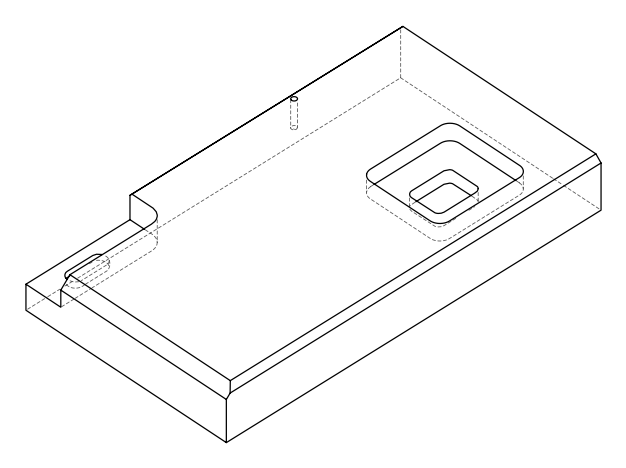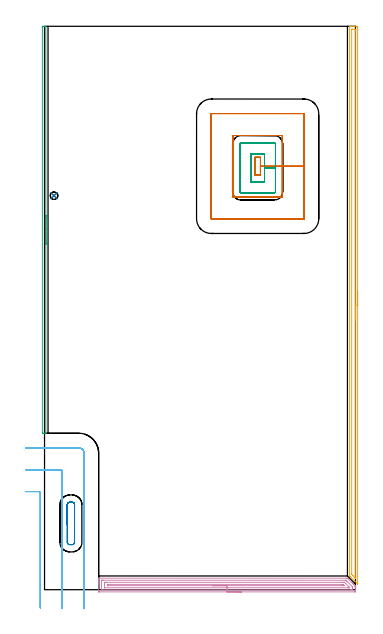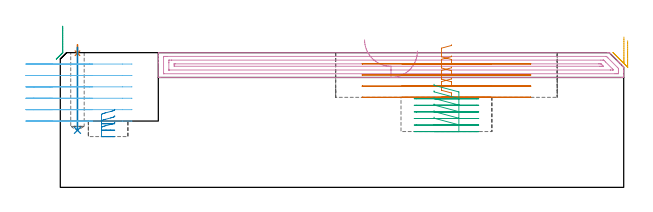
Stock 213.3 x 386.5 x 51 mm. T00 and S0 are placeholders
(PLAN: 9 operations, 4 tool changes, 27.1 min)
(1 SPOT_DRILL | STEP1POCKET | NXT0321_9005460120000 | 0.03 min | 144 mm3)
(2 DRILL_BLIND_HOLE_INTO_CENTER | STEP1POCKET | UGT0301_175 | 0.13 min | 428 mm3)
(3 AREA_MILL | FG_CHAMFER_SURFACE | UGT0205_001 | 2.39 min | 810 mm3)
(4 AREA_MILL_1 | FG_CHAMFER_SURFACE_1 | UGT0205_001 | 5.78 min | 8036 mm3)
(5 AREA_MILL_2 | FG_CHAMFER_SURFACE_2 | UGT0205_001 | 6.28 min | 5730 mm3)
(6 MILL_CORNER_NOTCH_RECTANGULAR | CORNER_NOTCH_RECTANGULAR | UGT0201_136 | Follow Part, ap 5, ae 75% | 4.77 min | 101830 mm3)
(7 MILL_RECTANGULAR_POCKET | POCKET_RECTANGULAR_STRAIGHT | UGT0201_136 | Follow Part, ap 5, ae 75% | 4.35 min | 129117 mm3)
(8 MILL_RECTANGULAR_POCKET_1 | POCKET_RECTANGULAR_STRAIGHT_1 | NXT0201_013 | Follow Part, ap 2.5, ae 75% | 0.66 min | 3237 mm3)
(9 MILL_RECTANGULAR_POCKET_2 | POCKET_RECTANGULAR_STRAIGHT_2 | NXT0201_013 | Follow Part, ap 2.5, ae 75% | 2.7 min | 19388 mm3)
(TOOL NXT0321_9005460120000 | NC Spot Drill, 142deg, 12mm, Carbide, Uncoated | D12 PA142 FL30 Z2)
(TOOL UGT0301_175 | Twist Drill 5.1 mm | D5.1 PA118 FL50 Z2)
(TOOL UGT0205_001 | Chamfer Mill 20 x 3 x 45 deg. | D20 FL50 Z2)
(TOOL UGT0201_136 | Carbide End Mill 20.0 | D20 FL30 Z4)
(TOOL NXT0201_013 | ENDMILL 10mm | D10 FL30 Z4)
(OP 1 SPOT_DRILL)
G17 G21 G94 G90
T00 M6
G54
G17 G0 G90 X6.5 Y270.3 S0 M3
G43 Z61. H0
G94 G81 G98 Z50.78 F250. R54.
G80
M5
M2
(OP 2 DRILL_BLIND_HOLE_INTO_CENTER)
G17 G21 G94 G90
T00 M6
G54
G17 G0 G90 X6.5 Y270.3 S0 M3
G43 Z61. H0
G94 G81 G98 Z21.6 F250. R53.
G80
M5
M2
(OP 3 AREA_MILL)
G17 G21 G94 G90
T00 M6
G54
G17 G0 G90 X0.9 Y256.9 S1061 M3
G43 Z61. H0
G94 G1 Y256.862 Z60.128 F250.
Y256.748 Z59.263
Y256.559 Z58.412
Y256.297 Z57.58
Y255.963 Z56.774
Y255.56 Z56.
Y255.092 Z55.264
Y254.56 Z54.572
Y253.971 Z53.929
Y253.328 Z53.339
Y252.636 Z52.808
Y251.9 Z52.34
Y251.126 Z51.937
Y250.32 Z51.603
Y249.488 Z51.341
Y248.637 Z51.152
Y247.772 Z51.038
Y246.9 Z51.
Y107.477
X0.897 Y107.31 Z50.988
X0.773 Y107.303 Z50.865
X0.641 Y107.3 Z50.741
X0.39 Z50.489
X-0.3 Z49.795
X-1.395 Y107.301 Z48.701
X-1.491 Y107.304 Z48.605
X-1.493 Y107.312 Z48.604
X-1.5 Y107.644 Z48.6
Y385.877
X-1.499 Y386.156 Z48.601
X-1.493 Y386.488 Z48.604
X-1.491 Y386.496 Z48.606
X-1.173 Y386.5 Z48.923
X-0.645 Z49.451
X-0.3 Z49.795
X0.641 Z50.741
X0.773 Y386.497 Z50.865
X0.897 Y386.49 Z50.988
X0.9 Y386.323 Z51.
Y246.9
Y246.028 Z51.038
Y245.164 Z51.152
Y244.312 Z51.341
Y243.48 Z51.603
Y242.674 Z51.937
Y241.9 Z52.34
Y241.164 Z52.808
Y240.472 Z53.339
Y239.829 Z53.929
Y239.24 Z54.572
Y238.709 Z55.264
Y238.24 Z56.
Y237.837 Z56.774
Y237.503 Z57.58
Y237.241 Z58.412
Y237.052 Z59.263
Y236.938 Z60.128
Y236.9 Z61.
M5
M2
(OP 4 AREA_MILL_1)
G17 G21 G94 G90
T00 M6
G54
G17 G0 G90 X135.2 Y-1.5 S1061 M3
G43 Z61. H0
Z51.6
G94 G1 X135.162 Z50.728 F250.
X135.048 Z49.864
X134.859 Z49.012
X134.597 Z48.18
X134.263 Z47.374
X133.86 Z46.6
X133.392 Z45.864
X132.86 Z45.172
X132.271 Z44.529
X131.628 Z43.94
X130.936 Z43.408
X130.2 Z42.94
X129.426 Z42.537
X128.62 Z42.203
X127.788 Z41.941
X126.936 Z41.752
X126.072 Z41.638
X125.2 Z41.6
X37.71
X37.153 Y-1.494 Z41.604
X37.11 Y-1.492 Z41.606
X37.1 Y-1.442 Z41.655
Y4.073 Z47.168
Y5.5 Z48.597
Y6.692 Z49.787
Y7.656 Z50.755
X37.103 Y7.78 Z50.872
X37.11 Y7.898 Z50.988
X37.263 Y7.9 Z51.
X207.334
X207.801 Y7.893 Z50.993
X207.846 Y7.852 Z50.951
X208.135 Y7.565 Z50.663
X208.226 Y7.474 Z50.573
X210.755 Y4.946 Z48.043
X211.157 Y4.543 Z47.643
X211.202 Y4.498 Z47.598
X211.5 Y4.201 Z47.299
X211.629 Y4.073 Z47.169
X211.976 Y3.724 Z46.823
X212.163 Y3.537 Z46.637
X212.793 Y2.909 Z46.005
X212.888 Y2.812 Z45.912
X212.988 Y2.712 Z45.812
X213.084 Y2.618 Z45.714
X213.173 Y2.528 Z45.627
X213.285 Y2.413 Z45.512
X213.299 Y2.393 Z45.492
X213.3 Y2.156 Z45.256
Y1.22 Z44.319
Y0.581 Z43.676
Y-0.612 Z42.485
X213.294 Y-1.165 Z41.929
X213.29 Y-1.492 Z41.603
X213.029 Y-1.496 Z41.601
X212.69 Y-1.5 Z41.6
X125.2
Y-0.086 Z43.014
X39.283 Y-0.085 Z43.015
X39.149 Y-0.083 Z43.017
X39.117 Y-0.081 Z43.019
X39.11 Y-0.078 Z43.022
X39.106 Y-0.07 Z43.03
X39.102 Y-0.042 Z43.058
X39.1 Y0.094 Z43.194
X39.101 Y6.205 Z49.305
X39.105 Y6.335 Z49.435
X39.11 Y6.437 Z49.537
X39.12 Y6.479 Z49.579
X39.155 Y6.48 Z49.58
X39.495 Y6.484 Z49.584
X39.707 Y6.485 Z49.585
X40.388 Y6.486 Z49.586
X206.441 Y6.485 Z49.585
X206.654 Y6.484 Z49.584
X206.736 Y6.481 Z49.581
X206.753 Y6.479 Z49.579
X206.848 Y6.391 Z49.491
X207.01 Y6.236 Z49.336
X207.231 Y6.018 Z49.118
X207.334 Y5.917 Z49.017
X210.917 Y2.333 Z45.433
X211.29 Y1.95 Z45.05
X211.296 Y1.454 Z44.554
X211.299 Y1.068 Z44.168
X211.3 Y0.581 Z43.681
X211.299 Y0.195 Z43.295
X211.295 Y0.065 Z43.165
X211.29 Y-0.037 Z43.063
X211.28 Y-0.079 Z43.021
X211.245 Y-0.08 Z43.02
X210.905 Y-0.084 Z43.016
X210.693 Y-0.085 Z43.015
X210.012 Y-0.086 Z43.014
X125.2
Y1.328 Z44.428
X41.281 Y1.329 Z44.429
X41.153 Y1.332 Z44.432
X41.119 Y1.335 Z44.435
X41.11 Y1.338 Z44.438
X41.106 Y1.348 Z44.448
X41.102 Y1.395 Z44.495
X41.101 Y1.454 Z44.554
X41.1 Y1.631 Z44.731
Y4.073 Z47.173
Y4.249 Z47.349
X41.108 Y4.946 Z48.046
X41.11 Y5.034 Z48.134
X41.118 Y5.065 Z48.165
X41.157 Y5.067 Z48.167
X41.281 Y5.069 Z48.169
X42.045 Y5.071 Z48.171
X42.174 Y5.072 Z48.172
X204.655 Y5.071 Z48.171
X205.421 Y5.07 Z48.17
X205.548 Y5.068 Z48.168
X205.675 Y5.065 Z48.165
X205.736 Y5.053 Z48.153
X205.774 Y5.019 Z48.119
X205.851 Y4.946 Z48.046
X206.441 Y4.36 Z47.46
X209.119 Y1.68 Z44.78
X209.229 Y1.564 Z44.664
X209.281 Y1.507 Z44.607
X209.29 Y1.454 Z44.554
Y1.366 Z44.466
X209.282 Y1.335 Z44.435
X209.243 Y1.333 Z44.433
X209.119 Y1.331 Z44.431
X208.355 Y1.329 Z44.429
X208.226 Y1.328 Z44.428
X125.2
Y2.743 Z45.843
X43.232
X43.187 Y2.744 Z45.844
X43.141 Y2.747 Z45.847
X43.111 Y2.749 Z45.849
X43.1 Y3.2 Z46.3
X43.105 Y3.62 Z46.72
X43.108 Y3.645 Z46.745
X43.112 Y3.65 Z46.75
X43.129 Y3.653 Z46.753
X43.211 Y3.656 Z46.756
X43.336 Y3.657 Z46.757
X43.491
X203.763
X204.189 Y3.656 Z46.756
X204.655 Y3.652 Z46.752
X204.682 Y3.651 Z46.751
X204.711 Y3.628 Z46.728
X204.777 Y3.568 Z46.668
X204.905 Y3.445 Z46.545
X205.15 Y3.2 Z46.3
X205.548 Y2.798 Z45.898
X205.59 Y2.75 Z45.85
X205.548 Y2.748 Z45.848
X205.121 Y2.744 Z45.844
X204.655 Y2.743 Z45.843
X204.23
X125.2
X124.328 Z45.881
X123.464 Z45.995
X122.612 Z46.183
X121.78 Z46.446
X120.974 Z46.78
X120.2 Z47.182
X119.464 Z47.651
X118.772 Z48.182
X118.129 Z48.772
X117.54 Z49.415
X117.008 Z50.107
X116.54 Z50.843
X116.137 Z51.617
X115.803 Z52.422
X115.541 Z53.255
X115.352 Z54.106
X115.238 Z54.971
X115.2 Z55.843
G0 Z61.
M5
M2
(OP 5 AREA_MILL_2)
G17 G21 G94 G90
T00 M6
G54
G17 G0 G90 X214.8 Y205.2 S1061 M3
G43 Z61. H0
Z55.5
G94 G1 Y205.162 Z54.628 F250.
Y205.048 Z53.763
Y204.859 Z52.912
Y204.597 Z52.08
Y204.263 Z51.274
Y203.86 Z50.5
Y203.392 Z49.764
Y202.86 Z49.072
Y202.271 Z48.429
Y201.628 Z47.84
Y200.936 Z47.308
Y200.2 Z46.84
Y199.426 Z46.437
Y198.62 Z46.103
Y197.788 Z45.841
Y196.937 Z45.652
Y196.072 Z45.538
Y195.2 Z45.5
Y4.426
X214.799 Y4.069 Z45.501
X214.798 Y4.025 Z45.502
X214.791 Y3.914 Z45.505
X214.712 Y3.99 Z45.586
X214.631 Y4.069 Z45.667
X209.446 Y9.254 Z50.854
X209.345 Y9.357 Z50.955
X209.307 Y9.399 Z50.993
X209.3 Y9.874 Z51.
Y386.332
X209.302 Y386.491 Z50.988
X209.333 Y386.5 Z50.958
X209.701 Z50.598
X210.05 Z50.25
X210.719 Z49.576
X211.941 Z48.356
X212.494 Z47.801
X213.992 Z46.304
X214.268 Y386.498 Z46.028
X214.791 Y386.492 Z45.505
X214.794 Y386.414 Z45.503
X214.799 Y385.885 Z45.501
X214.8 Y385.349 Z45.5
Y195.2
X213.386 Z46.914
Y8.088
X213.381 Y7.781 Z46.919
X213.065 Y8.088 Z47.235
X211.606 Y9.543 Z48.694
X211.277 Y9.874 Z49.023
X210.719 Y10.443 Z49.581
X210.714 Y10.772 Z49.586
Y384.099
X210.719 Y384.49 Z49.581
X211.209 Y384.498 Z49.091
X212.494 Y384.5 Z47.806
X212.984 Y384.498 Z47.316
X213.381 Y384.49 Z46.919
X213.386 Y384.099 Z46.914
Y195.2
Y194.328 Z46.952
Y193.464 Z47.066
Y192.612 Z47.255
Y191.78 Z47.517
Y190.974 Z47.851
Y190.2 Z48.254
Y189.464 Z48.723
Y188.772 Z49.254
Y188.129 Z49.843
Y187.54 Z50.486
Y187.009 Z51.178
Y186.54 Z51.914
Y186.137 Z52.688
Y185.803 Z53.494
Y185.541 Z54.326
Y185.352 Z55.178
Y185.238 Z56.043
Y185.2 Z56.914
G0 Z61.
M5
M2
(OP 6 MILL_CORNER_NOTCH_RECTANGULAR)
G17 G21 G94 G90
T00 M6
G54
G17 G0 G90 X-2.9 Y-12.57 S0 M3
G43 Z61. H0
Z46.683
G94 G1 Y-9.57 F250.
Y66.305 F500.
G3 X-3.895 Y67.3 R1.
G1 X-10.
X-13. F250.
G0 Z61.
X12.1 Y-13.
Z46.683
G1 Y-10.
Y81.305 F500.
G3 X11.105 Y82.3 R1.
G1 X-10.
X-13. F250.
G0 Z61.
X27.1 Y-13.
Z46.683
G1 Y-10.
Y93.7 F500.
G3 X23.5 Y97.3 R3.6
G1 X-10.
X-13. F250.
G0 Z61.
X-2.9 Y-12.57
Z42.367
G1 Y-9.57
Y66.305 F500.
G3 X-3.895 Y67.3 R1.
G1 X-10.
X-13. F250.
G0 Z61.
X12.1 Y-13.
Z42.367
G1 Y-10.
Y81.305 F500.
G3 X11.105 Y82.3 R1.
G1 X-10.
X-13. F250.
G0 Z61.
X27.1 Y-13.
Z42.367
G1 Y-10.
Y93.7 F500.
G3 X23.5 Y97.3 R3.6
G1 X-10.
X-13. F250.
G0 Z61.
X-2.9 Y-12.57
Z38.05
G1 Y-9.57
Y66.305 F500.
G3 X-3.895 Y67.3 R1.
G1 X-10.
X-13. F250.
G0 Z61.
X12.1 Y-13.
Z38.05
G1 Y-10.
Y81.305 F500.
G3 X11.105 Y82.3 R1.
G1 X-10.
X-13. F250.
G0 Z61.
X27.1 Y-13.
Z38.05
G1 Y-10.
Y93.7 F500.
G3 X23.5 Y97.3 R3.6
G1 X-10.
X-13. F250.
G0 Z61.
X-2.9 Y-12.57
Z33.733
G1 Y-9.57
Y66.305 F500.
G3 X-3.895 Y67.3 R1.
G1 X-10.
X-13. F250.
G0 Z61.
X12.1 Y-13.
Z33.733
G1 Y-10.
Y81.305 F500.
G3 X11.105 Y82.3 R1.
G1 X-10.
X-13. F250.
G0 Z61.
X27.1 Y-13.
Z33.733
G1 Y-10.
Y93.7 F500.
G3 X23.5 Y97.3 R3.6
G1 X-10.
X-13. F250.
G0 Z61.
X-2.9 Y-12.57
Z29.417
G1 Y-9.57
Y66.305 F500.
G3 X-3.895 Y67.3 R1.
G1 X-10.
X-13. F250.
G0 Z61.
X12.1 Y-13.
Z29.417
G1 Y-10.
Y81.305 F500.
G3 X11.105 Y82.3 R1.
G1 X-10.
X-13. F250.
G0 Z61.
X27.1 Y-13.
Z29.417
G1 Y-10.
Y93.7 F500.
G3 X23.5 Y97.3 R3.6
G1 X-10.
X-13. F250.
G0 Z61.
X-2.9 Y-12.57
Z25.1
G1 Y-9.57
Y66.305 F500.
G3 X-3.895 Y67.3 R1.
G1 X-10.
X-13. F250.
G0 Z61.
X12.1 Y-13.
Z25.1
G1 Y-10.
Y81.305 F500.
G3 X11.105 Y82.3 R1.
G1 X-10.
X-13. F250.
G0 Z61.
X27.1 Y-13.
Z25.1
G1 Y-10.
Y93.7 F500.
G3 X23.5 Y97.3 R3.6
G1 X-10.
X-13. F250.
G0 Z61.
M5
M2
(OP 7 MILL_RECTANGULAR_POCKET)
G17 G21 G94 G90
T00 M6
G54
G17 G0 G90 X148.1 Y295.536 S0 M3
G43 Z61. H0
Z54.
G94 G1 Y296.6 Z53.715 F250.
X144.3 Z52.697
Y284.4 Z49.428
X148.1 Z48.409
Y290.5 Z46.775
Y296.6 F500.
X144.3
Y284.4
X148.1
Y290.5
X163.1
Y311.6
X129.3
Y269.4
X163.1
Y290.5
X178.1
Y326.5
X178.095 Y326.555
X178.055 Y326.595
X178. Y326.6
X114.4
X114.345 Y326.595
X114.305 Y326.555
X114.3 Y326.5
Y254.5
X114.305 Y254.445
X114.345 Y254.405
X114.4 Y254.4
X178.
X178.055 Y254.405
X178.095 Y254.445
X178.1 Y254.5
Y290.5
Y291.5
G0 X148.1 Y295.536 Z49.775
G1 Y296.6 Z49.49 F250.
X144.3 Z48.472
Y284.4 Z45.203
X148.1 Z44.184
Y290.5 Z42.55
Y296.6 F500.
X144.3
Y284.4
X148.1
Y290.5
X163.1
Y311.6
X129.3
Y269.4
X163.1
Y290.5
X178.1
Y326.5
X178.095 Y326.555
X178.055 Y326.595
X178. Y326.6
X114.4
X114.345 Y326.595
X114.305 Y326.555
X114.3 Y326.5
Y254.5
X114.305 Y254.445
X114.345 Y254.405
X114.4 Y254.4
X178.
X178.055 Y254.405
X178.095 Y254.445
X178.1 Y254.5
Y290.5
Y291.5
G0 X148.1 Y295.536 Z45.55
G1 Y296.6 Z45.265 F250.
X144.3 Z44.247
Y284.4 Z40.978
X148.1 Z39.959
Y290.5 Z38.325
Y296.6 F500.
X144.3
Y284.4
X148.1
Y290.5
X163.1
Y311.6
X129.3
Y269.4
X163.1
Y290.5
X178.1
Y326.5
X178.095 Y326.555
X178.055 Y326.595
X178. Y326.6
X114.4
X114.345 Y326.595
X114.305 Y326.555
X114.3 Y326.5
Y254.5
X114.305 Y254.445
X114.345 Y254.405
X114.4 Y254.4
X178.
X178.055 Y254.405
X178.095 Y254.445
X178.1 Y254.5
Y290.5
Y291.5
G0 X148.1 Y295.536 Z41.325
G1 Y296.6 Z41.04 F250.
X144.3 Z40.022
Y284.4 Z36.753
X148.1 Z35.734
Y290.5 Z34.1
Y296.6 F500.
X144.3
Y284.4
X148.1
Y290.5
X163.1
Y311.6
X129.3
Y269.4
X163.1
Y290.5
X178.1
Y326.5
X178.095 Y326.555
X178.055 Y326.595
X178. Y326.6
X114.4
X114.345 Y326.595
X114.305 Y326.555
X114.3 Y326.5
Y254.5
X114.305 Y254.445
X114.345 Y254.405
X114.4 Y254.4
X178.
X178.055 Y254.405
X178.095 Y254.445
X178.1 Y254.5
Y290.5
Y291.5
G0 Z61.
M5
M2
(OP 8 MILL_RECTANGULAR_POCKET_1)
G17 G21 G94 G90
T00 M6
G54
G17 G0 G90 X20.6 Y57.772 S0 M3
G43 Z61. H0
Z29.538
G94 G1 Y58.3 Z29.397 F250.
Y58.43 Z29.362
X20.539 Y58.77 Z29.27
X20.411 Y59.09 Z29.177
X20.221 Y59.378 Z29.085
X19.978 Y59.621 Z28.993
X19.69 Y59.811 Z28.9
X19.37 Y59.939 Z28.808
X19.03 Y60. Z28.716
X17.17 Z28.217
X16.83 Y59.939 Z28.125
X16.51 Y59.811 Z28.032
X16.222 Y59.621 Z27.94
X15.979 Y59.378 Z27.847
X15.789 Y59.09 Z27.755
X15.661 Y58.77 Z27.663
X15.6 Y58.43 Z27.57
Y58.3 Z27.535
Y45.45 Z24.092
Y32.6 F500.
G3 X17.3 Y30.9 R1.7
G1 X18.9
G3 X20.6 Y32.6 R1.7
G1 Y58.3
G3 X18.9 Y60. R1.7
G1 X17.3
G3 X15.6 Y58.3 R1.7
G1 Y45.45
Y44.45
G0 X20.6 Y57.772 Z27.092
G1 Y58.3 Z26.951 F250.
Y58.43 Z26.916
X20.539 Y58.77 Z26.824
X20.411 Y59.09 Z26.731
X20.221 Y59.378 Z26.639
X19.978 Y59.621 Z26.547
X19.69 Y59.811 Z26.454
X19.37 Y59.939 Z26.362
X19.03 Y60. Z26.269
X17.17 Z25.771
X16.83 Y59.939 Z25.678
X16.51 Y59.811 Z25.586
X16.222 Y59.621 Z25.494
X15.979 Y59.378 Z25.401
X15.789 Y59.09 Z25.309
X15.661 Y58.77 Z25.217
X15.6 Y58.43 Z25.124
Y58.3 Z25.089
Y45.45 Z21.646
Y32.6 F500.
G3 X17.3 Y30.9 R1.7
G1 X18.9
G3 X20.6 Y32.6 R1.7
G1 Y58.3
G3 X18.9 Y60. R1.7
G1 X17.3
G3 X15.6 Y58.3 R1.7
G1 Y45.45
Y44.45
G0 X20.6 Y57.772 Z24.646
G1 Y58.3 Z24.505 F250.
Y58.43 Z24.47
X20.539 Y58.77 Z24.377
X20.411 Y59.09 Z24.285
X20.221 Y59.378 Z24.193
X19.978 Y59.621 Z24.1
X19.69 Y59.811 Z24.008
X19.37 Y59.939 Z23.916
X19.03 Y60. Z23.823
X17.17 Z23.325
X16.83 Y59.939 Z23.232
X16.51 Y59.811 Z23.14
X16.222 Y59.621 Z23.048
X15.979 Y59.378 Z22.955
X15.789 Y59.09 Z22.863
X15.661 Y58.77 Z22.77
X15.6 Y58.43 Z22.678
Y58.3 Z22.643
Y45.45 Z19.2
Y32.6 F500.
G3 X17.3 Y30.9 R1.7
G1 X18.9
G3 X20.6 Y32.6 R1.7
G1 Y58.3
G3 X18.9 Y60. R1.7
G1 X17.3
G3 X15.6 Y58.3 R1.7
G1 Y45.45
Y44.45
G0 Z61.
M5
M2
(OP 9 MILL_RECTANGULAR_POCKET_2)
G17 G21 G94 G90
T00 M6
G54
G17 G0 G90 X141.5 Y281.295 S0 M3
G43 Z61. H0
Z39.05
G94 G1 Y279.8 Z38.649 F250.
X150.9 Z36.131
Y289.4 Z33.558
Y299. F500.
X141.5
Y279.8
X150.9
Y289.4
X158.4
Y305.7
G3 X157.6 Y306.5 R0.8
G1 X134.8
G3 X134. Y305.7 R0.8
G1 Y273.1
G3 X134.8 Y272.3 R0.8
G1 X157.6
G3 X158.4 Y273.1 R0.8
G1 Y289.4
Y290.4
G0 X141.5 Y281.295 Z36.558
G1 Y279.8 Z36.158 F250.
X150.9 Z33.639
Y289.4 Z31.067
Y299. F500.
X141.5
Y279.8
X150.9
Y289.4
X158.4
Y305.7
G3 X157.6 Y306.5 R0.8
G1 X134.8
G3 X134. Y305.7 R0.8
G1 Y273.1
G3 X134.8 Y272.3 R0.8
G1 X157.6
G3 X158.4 Y273.1 R0.8
G1 Y289.4
Y290.4
G0 X141.5 Y281.295 Z34.067
G1 Y279.8 Z33.666 F250.
X150.9 Z31.147
Y289.4 Z28.575
Y299. F500.
X141.5
Y279.8
X150.9
Y289.4
X158.4
Y305.7
G3 X157.6 Y306.5 R0.8
G1 X134.8
G3 X134. Y305.7 R0.8
G1 Y273.1
G3 X134.8 Y272.3 R0.8
G1 X157.6
G3 X158.4 Y273.1 R0.8
G1 Y289.4
Y290.4
G0 X141.5 Y281.295 Z31.575
G1 Y279.8 Z31.174 F250.
X150.9 Z28.656
Y289.4 Z26.083
Y299. F500.
X141.5
Y279.8
X150.9
Y289.4
X158.4
Y305.7
G3 X157.6 Y306.5 R0.8
G1 X134.8
G3 X134. Y305.7 R0.8
G1 Y273.1
G3 X134.8 Y272.3 R0.8
G1 X157.6
G3 X158.4 Y273.1 R0.8
G1 Y289.4
Y290.4
G0 X141.5 Y281.295 Z29.083
G1 Y279.8 Z28.683 F250.
X150.9 Z26.164
Y289.4 Z23.592
Y299. F500.
X141.5
Y279.8
X150.9
Y289.4
X158.4
Y305.7
G3 X157.6 Y306.5 R0.8
G1 X134.8
G3 X134. Y305.7 R0.8
G1 Y273.1
G3 X134.8 Y272.3 R0.8
G1 X157.6
G3 X158.4 Y273.1 R0.8
G1 Y289.4
Y290.4
G0 X141.5 Y281.295 Z26.592
G1 Y279.8 Z26.191 F250.
X150.9 Z23.672
Y289.4 Z21.1
Y299. F500.
X141.5
Y279.8
X150.9
Y289.4
X158.4
Y305.7
G3 X157.6 Y306.5 R0.8
G1 X134.8
G3 X134. Y305.7 R0.8
G1 Y273.1
G3 X134.8 Y272.3 R0.8
G1 X157.6
G3 X158.4 Y273.1 R0.8
G1 Y289.4
Y290.4
G0 Z61.
M5
M2
